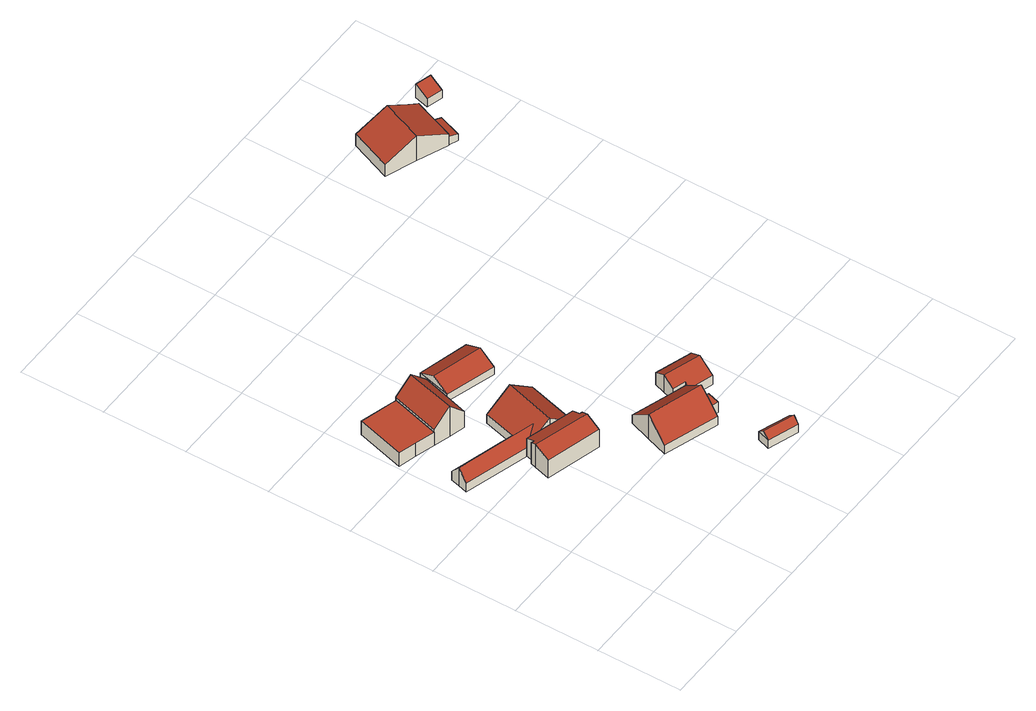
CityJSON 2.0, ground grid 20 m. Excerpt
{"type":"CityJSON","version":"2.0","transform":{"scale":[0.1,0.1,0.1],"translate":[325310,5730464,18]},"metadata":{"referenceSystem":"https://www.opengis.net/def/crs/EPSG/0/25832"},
"CityObjects":{
"building1":{"type":"Building","attributes":{"Geometrietyp2DReferenz":"3000","Gemeindeschluessel":"05170048","function":"31001_2720","roofType":"1000","measuredHeight":3.86},"address":[{"country":"Germany","locality":"Wesel","thoroughfareNumber":"2","thoroughfareName":"Vahnum"}],"geometry":[{"type":"Solid","lod":"2","boundaries":[[[[0,1,2,3]],[[4,5,1,0]],[[6,7,5,4]],[[8,9,7,6]],[[10,11,9,8]],[[3,2,11,10]],[[8,6,4,0,3,10]],[[1,5,7,9,11,2]]]],"semantics":{"surfaces":[{"type":"WallSurface"},{"type":"RoofSurface"},{"type":"GroundSurface"}],"values":[[0,0,0,0,0,0,1,2]]}}]},
"building2":{"type":"Building","attributes":{"Gemeindeschluessel":"05170048","Geometrietyp2DReferenz":"3000","function":"31001_2720"},"address":[{"country":"Germany","locality":"Wesel","thoroughfareNumber":"2","thoroughfareName":"Vahnum"}],"children":["building2-1","building2-2"]},
"building2-1":{"type":"BuildingPart","attributes":{"roofType":"3100","measuredHeight":6.98},"parents":["building2"],"geometry":[{"type":"Solid","lod":"2","boundaries":[[[[12,13,14,15]],[[16,17,18]],[[19,20,17,16]],[[21,22,20,19]],[[23,24,22,21]],[[25,26,24,23]],[[15,14,26,25]],[[19,16,18,12,15,21]],[[25,23,21,15]],[[13,17,20,22,24,26,14]],[[18,17,13,12]]]],"semantics":{"surfaces":[{"type":"WallSurface"},{"type":"RoofSurface"},{"type":"GroundSurface"},{"type":"ClosureSurface"}],"values":[[0,0,0,0,0,0,0,1,1,2,3]]}}]},
"building2-2":{"type":"BuildingPart","attributes":{"roofType":"5000","measuredHeight":5.21},"parents":["building2"],"geometry":[{"type":"Solid","lod":"2","boundaries":[[[[27,28,29,30]],[[31,32,28,27]],[[18,17,32,31]],[[30,29,13,12]],[[27,30,12,33]],[[12,18,33]],[[18,31,27,33]],[[28,32,17,13,29]],[[12,13,17,18]]]],"semantics":{"surfaces":[{"type":"WallSurface"},{"type":"RoofSurface"},{"type":"GroundSurface"},{"type":"ClosureSurface"}],"values":[[0,0,0,0,1,1,1,2,3]]}}]},
"building3":{"type":"Building","attributes":{"name":"Nußmannskath","Geometrietyp2DReferenz":"3000","Gemeindeschluessel":"05170048","function":"31001_1210","roofType":"3100","measuredHeight":6.58},"address":[{"country":"Germany","locality":"Wesel","thoroughfareNumber":"2","thoroughfareName":"Vahnum"}],"geometry":[{"type":"Solid","lod":"2","boundaries":[[[[34,35,36,37]],[[38,39,35,34]],[[40,41,39,38]],[[42,43,41,40]],[[44,45,43,42]],[[46,47,45,44]],[[48,49,47,46]],[[50,51,49,48]],[[52,53,51,50]],[[37,36,53,52]],[[37,52,50,48,46,44,42,34]],[[40,38,34,42]],[[35,39,41,43,45,47,49,51,53,36]]]],"semantics":{"surfaces":[{"type":"WallSurface"},{"type":"RoofSurface"},{"type":"GroundSurface"}],"values":[[0,0,0,0,0,0,0,0,0,0,1,1,2]]}}]},
"building4":{"type":"Building","attributes":{"Geometrietyp2DReferenz":"3000","Gemeindeschluessel":"05170048","function":"31001_2720","roofType":"3100","measuredHeight":8.46},"address":[{"country":"Germany","locality":"Wesel","thoroughfareNumber":"2","thoroughfareName":"Vahnum"}],"geometry":[{"type":"Solid","lod":"2","boundaries":[[[[54,11,55,56]],[[57,9,11,54]],[[58,59,9,57]],[[60,61,59,58]],[[62,63,61,60]],[[64,65,63,62]],[[56,55,65,64]],[[58,57,54,56,60]],[[64,62,60,56]],[[11,9,59,61,63,65,55]]]],"semantics":{"surfaces":[{"type":"WallSurface"},{"type":"RoofSurface"},{"type":"GroundSurface"}],"values":[[0,0,0,0,0,0,0,1,1,2]]}}]},
"building5":{"type":"Building","attributes":{"Geometrietyp2DReferenz":"3000","Gemeindeschluessel":"05170048","function":"31001_2720","roofType":"3100","measuredHeight":4.37},"address":[{"country":"Germany","locality":"Wesel","thoroughfareNumber":"2","thoroughfareName":"Vahnum"}],"geometry":[{"type":"Solid","lod":"2","boundaries":[[[[66,67,68,69]],[[70,71,67,66]],[[72,73,71,70]],[[69,68,73,72]],[[66,74,70]],[[72,75,69]],[[69,75,74,66]],[[70,74,75,72]],[[67,71,73,68]]]],"semantics":{"surfaces":[{"type":"WallSurface"},{"type":"RoofSurface"},{"type":"GroundSurface"}],"values":[[0,0,0,0,0,0,1,1,2]]}}]},
"building6":{"type":"Building","attributes":{"Geometrietyp2DReferenz":"3000","Gemeindeschluessel":"05170048","function":"31001_1010","roofType":"3100","measuredHeight":7.04},"address":[{"country":"Germany","locality":"Wesel","thoroughfareNumber":"1","thoroughfareName":"Vahnum"}],"geometry":[{"type":"Solid","lod":"2","boundaries":[[[[76,77,78,79]],[[80,81,77,76]],[[82,83,81,80]],[[84,85,83,82]],[[86,87,85,84]],[[88,89,87,86]],[[90,91,89,88]],[[92,93,91,90]],[[94,95,93,92]],[[79,78,95,94]],[[88,86,84,82,80,76,90]],[[79,94,92,90,76]],[[77,81,83,85,87,89,91,93,95,78]]]],"semantics":{"surfaces":[{"type":"WallSurface"},{"type":"RoofSurface"},{"type":"GroundSurface"}],"values":[[0,0,0,0,0,0,0,0,0,0,1,1,2]]}}]},
"building7":{"type":"Building","attributes":{"Geometrietyp2DReferenz":"3000","Gemeindeschluessel":"05170048","function":"31001_2723","roofType":"3100","measuredHeight":3.7},"address":[{"country":"Germany","locality":"Wesel","thoroughfareNumber":"1","thoroughfareName":"Vahnum"}],"geometry":[{"type":"Solid","lod":"2","boundaries":[[[[96,97,98,99]],[[100,101,97,96]],[[102,103,101,100]],[[99,98,103,102]],[[96,104,100]],[[102,105,99]],[[99,105,104,96]],[[100,104,105,102]],[[97,101,103,98]]]],"semantics":{"surfaces":[{"type":"WallSurface"},{"type":"RoofSurface"},{"type":"GroundSurface"}],"values":[[0,0,0,0,0,0,1,1,2]]}}]},
"building8":{"type":"Building","attributes":{"Geometrietyp2DReferenz":"3000","Gemeindeschluessel":"05170048","function":"31001_1010","roofType":"1000","measuredHeight":2.97},"address":[{"country":"Germany","locality":"Wesel","thoroughfareNumber":"1","thoroughfareName":"Vahnum"}],"geometry":[{"type":"Solid","lod":"2","boundaries":[[[[106,107,108,109]],[[110,111,107,106]],[[112,113,111,110]],[[109,108,113,112]],[[110,106,109,112]],[[107,111,113,108]]]],"semantics":{"surfaces":[{"type":"WallSurface"},{"type":"RoofSurface"},{"type":"GroundSurface"}],"values":[[0,0,0,0,1,2]]}}]},
"building9":{"type":"Building","attributes":{"Geometrietyp2DReferenz":"3000","Gemeindeschluessel":"05170048","function":"31001_2463","roofType":"3100","measuredHeight":5.04},"address":[{"country":"Germany","locality":"Wesel","thoroughfareNumber":"1","thoroughfareName":"Vahnum"}],"geometry":[{"type":"Solid","lod":"2","boundaries":[[[[114,115,83,116]],[[117,118,115,114]],[[119,120,118,117]],[[121,122,120,119]],[[123,124,122,121]],[[125,87,124,123]],[[126,85,87,125]],[[116,83,85,126]],[[116,126,125,123,121,114]],[[119,117,114,121]],[[115,118,120,122,124,87,85,83]]]],"semantics":{"surfaces":[{"type":"WallSurface"},{"type":"RoofSurface"},{"type":"GroundSurface"}],"values":[[0,0,0,0,0,0,0,0,1,1,2]]}}]},
"building10":{"type":"Building","attributes":{"Geometrietyp2DReferenz":"3000","Gemeindeschluessel":"05170048","function":"31001_2720","roofType":"3100","measuredHeight":7.15},"address":[{"country":"Germany","locality":"Wesel","thoroughfareNumber":"3","thoroughfareName":"Vahnum"}],"geometry":[{"type":"Solid","lod":"2","boundaries":[[[[127,128,129,130]],[[131,132,128,127]],[[133,134,132,131]],[[135,136,134,133]],[[137,138,136,135]],[[139,140,138,137]],[[141,142,140,139]],[[130,129,142,141]],[[133,131,127,135]],[[130,141,139,137,135,127]],[[128,132,134,136,138,140,142,129]]]],"semantics":{"surfaces":[{"type":"WallSurface"},{"type":"RoofSurface"},{"type":"GroundSurface"}],"values":[[0,0,0,0,0,0,0,0,1,1,2]]}}]},
"building11":{"type":"Building","attributes":{"Geometrietyp2DReferenz":"3000","Gemeindeschluessel":"05170048","function":"31001_2720","roofType":"2100","measuredHeight":2.38},"address":[{"country":"Germany","locality":"Wesel","thoroughfareNumber":"3","thoroughfareName":"Vahnum"}],"geometry":[{"type":"Solid","lod":"2","boundaries":[[[[143,144,145,146]],[[147,148,144,143]],[[149,150,148,147]],[[146,145,150,149]],[[147,143,146,149]],[[144,148,150,145]]]],"semantics":{"surfaces":[{"type":"WallSurface"},{"type":"RoofSurface"},{"type":"GroundSurface"}],"values":[[0,0,0,0,1,2]]}}]},
"building12":{"type":"Building","attributes":{"Geometrietyp2DReferenz":"3000","Gemeindeschluessel":"05170048","function":"31001_1210","roofType":"2100","measuredHeight":3.8},"address":[{"country":"Germany","locality":"Wesel","thoroughfareNumber":"3","thoroughfareName":"Vahnum"}],"geometry":[{"type":"Solid","lod":"2","boundaries":[[[[151,152,153,154]],[[155,156,152,151]],[[157,158,156,155]],[[154,153,158,157]],[[155,151,154,157]],[[152,156,158,153]]]],"semantics":{"surfaces":[{"type":"WallSurface"},{"type":"RoofSurface"},{"type":"GroundSurface"}],"values":[[0,0,0,0,1,2]]}}]}
},
"vertices":[
[5,620,45],[5,620,7],[46,609,7],[46,609,45],[37,734,45],[37,734,7],[114,713,45],[114,713,7],[125,709,45],[125,709,7],[93,595,45],[93,595,7],
[170,423,33],[170,423,9],[228,407,9],[228,407,79],[183,467,34],[183,467,9],[183,467,33],[204,543,33],[204,543,9],[262,526,79],[262,526,9],[319,510,33],[319,510,9],[286,390,33],[286,390,9],
[25,489,61],[25,489,9],[19,467,9],[19,467,33],[31,511,33],[31,511,9],[212,435,61],
[282,352,77],[282,352,11],[286,367,11],[286,367,71],[272,316,61],[272,316,11],[142,352,61],[142,352,11],[153,389,77],[153,389,11],[157,403,71],[157,403,11],[164,401,71],[164,401,11],[170,423,61],[170,423,11],[286,390,61],[286,390,11],[280,369,71],[280,369,11],
[93,595,52],[132,584,7],[132,584,92],[125,709,52],[126,711,52],[126,711,7],[164,700,92],[164,700,7],[203,689,52],[203,689,7],[170,574,52],[170,574,7],
[349,691,27],[349,691,6],[231,723,6],[231,723,27],[328,609,27],[328,609,6],[211,644,27],[211,644,6],[339,650,49],[221,683,49],
[348,248,80],[348,248,10],[331,197,10],[331,197,34],[366,300,34],[366,300,10],[465,267,34],[465,267,10],[494,258,34],[494,258,10],[489,245,46],[489,245,10],[477,209,78],[477,209,10],[476,207,80],[476,207,10],[467,179,56],[467,179,10],[458,155,34],[458,155,10],
[543,38,33],[543,38,10],[471,64,10],[471,64,33],[532,9,33],[532,9,10],[460,34,33],[460,34,10],[537,23,47],[466,49,47],
[496,202,41],[496,202,12],[477,209,12],[477,209,41],[487,173,41],[487,173,12],[467,179,41],[467,179,12],
[474,295,60],[474,295,10],[465,267,44],[483,322,44],[483,322,10],[569,294,44],[569,294,10],[560,267,60],[560,267,10],[547,227,36],[547,227,10],[489,245,36],[494,258,44],
[742,1077,75],[742,1077,4],[814,1048,4],[814,1048,36],[670,1105,36],[670,1105,4],[709,1203,36],[709,1203,4],[780,1175,75],[780,1175,4],[827,1156,49],[827,1156,4],[852,1147,36],[852,1147,4],[834,1101,36],[834,1101,4],
[814,1048,29],[814,1048,5],[835,1040,5],[835,1040,23],[834,1101,29],[834,1101,5],[855,1094,23],[855,1094,5],
[886,1178,45],[886,1178,7],[877,1144,7],[877,1144,29],[924,1167,45],[924,1167,7],[915,1133,29],[915,1133,7]
]}
